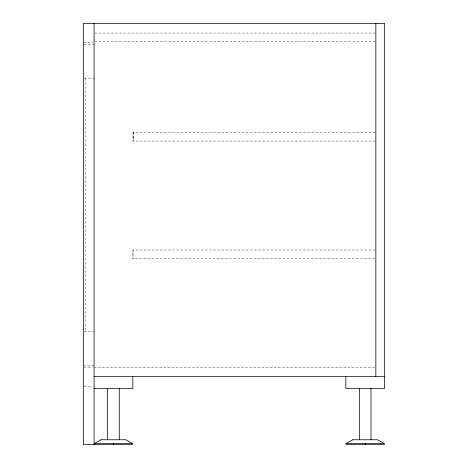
<?xml version="1.0" encoding="UTF-8"?>
<svg xmlns="http://www.w3.org/2000/svg" width="468" height="468" viewBox="0 0 468 468"><rect width="100%" height="100%" fill="white"/><g stroke="black" fill="none" stroke-linecap="round" stroke-linejoin="round"><path stroke-width="0.35" stroke-dasharray="2.34 1.75" d="M94.817 33.082L375.12 33.082M94.817 41.798L375.851 41.798M83.433 42.763L92.664 42.763M84.141 44.22L94.086 44.22M84.141 78.109L94.086 78.109M375.172 132.333L133.011 132.333L133.011 141.043L375.172 141.043M375.172 249.976L132.813 249.976L132.813 258.693L375.172 258.693M84.141 331.794L94.086 331.794M83.433 365.683L94.086 365.683M84.141 367.14L92.664 367.14M94.086 367.62L375.12 367.62M84.141 386.504L92.664 386.504M133.298 132.333L133.298 141.043M133.105 132.333L133.105 141.043M133.105 249.976L133.105 258.693M85.369 78.109L85.369 331.794"/><path stroke-width="0.7" d="M94.086 376.336L384.567 376.336M94.086 388.44L132.813 388.44L132.813 376.336M132.813 444.6L83.433 444.6L83.433 23.4L384.567 23.4L384.567 388.44L345.834 388.44L345.834 376.336M345.834 444.6L384.567 444.6M375.851 23.4L375.851 376.336M371.007 388.44L371.007 439.756M365.204 443.664L365.204 444.6M359.395 388.44L359.395 439.756M119.258 388.44L119.258 439.756M113.449 443.664L113.449 444.6M107.64 388.44L107.64 439.756M94.086 23.4L94.086 444.6M101.059 439.756L94.086 443.664L132.813 443.664L125.839 439.756L101.059 439.756M352.808 439.756L345.834 443.664L384.567 443.664L377.594 439.756L352.808 439.756"/></g></svg>
